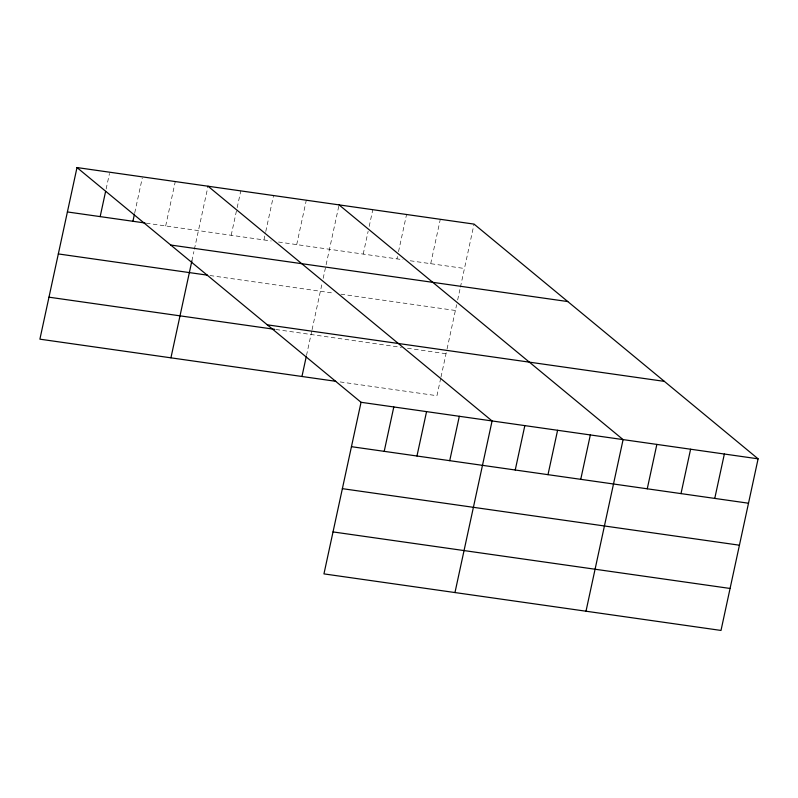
<?xml version="1.0" encoding="UTF-8"?>
<svg xmlns="http://www.w3.org/2000/svg" width="798" height="798" viewBox="0 0 798 798"><rect width="100%" height="100%" fill="white"/><g stroke="black" fill="none" stroke-linecap="round" stroke-linejoin="round"><path stroke-width="0.6" stroke-dasharray="3.99 2.99" d="M106.124 189.026L109.496 173.425M134.732 212.876L142.253 178.094M165.675 225.944L175.271 181.555M191.879 260.926L193.894 251.599M194.403 249.265L208.029 186.223M231.191 235.27L236.896 208.877M237.156 207.679L240.787 190.892M263.948 239.939L265.505 232.737M265.764 231.54L273.544 195.55M296.706 244.597L306.302 200.218M306.492 355.489L311.809 330.901M312.068 329.694L322.153 283.081M323.16 278.422L339.06 204.887M363.21 254.073L368.137 231.28M369.175 226.482L372.806 209.684M396.965 258.881L397.484 256.477M398.521 251.679L406.561 214.492M430.711 263.689L440.306 219.3M440.735 378.212L436.955 395.708L339.32 381.803M440.985 377.055L446.81 350.123M447.07 348.926L456.646 304.646M457.653 299.978L459.917 289.484M460.426 287.15L474.052 224.108M146.263 223.181L271.23 240.976M278.502 242.013L402.99 259.739M410.222 260.766L464.456 268.487M209.984 275.529L333.644 293.135M340.876 294.163L455.379 310.472M275.849 329.494L401.434 347.379M407.459 348.237L446.032 353.723"/><path stroke-width="1.2" d="M76.997 167.56L361.045 402.292L323.948 573.892L721.003 630.44L758.1 458.83L474.052 224.108L76.997 167.56L39.9 339.17L335.709 381.294M100.159 216.617L105.605 191.42M132.917 221.275L134.473 214.083M170.932 357.823L191.879 260.926M301.953 376.486L306.242 356.656M384.207 451.339L393.803 406.96M416.965 456.007L426.561 411.618M449.723 460.665L459.319 416.287M454.97 592.555L492.077 420.955L208.029 186.223M515.239 470.002L524.835 425.613M547.997 474.66L557.593 430.282M580.745 479.329L590.34 434.94M586.001 611.208L623.098 439.608L339.06 204.887M647.258 488.795L656.854 444.416M681.003 493.603L690.599 449.224M714.759 498.411L724.355 454.032M67.401 211.949L145.056 223.001M170.732 245.026L567.787 301.564M58.324 253.934L207.55 275.18M267.31 324.836L664.365 381.374M48.977 297.185L274.632 329.315M361.045 402.292L758.1 458.83M351.449 446.681L748.504 503.219M342.372 488.655L739.427 545.204M333.025 531.917L730.07 588.455"/></g></svg>
